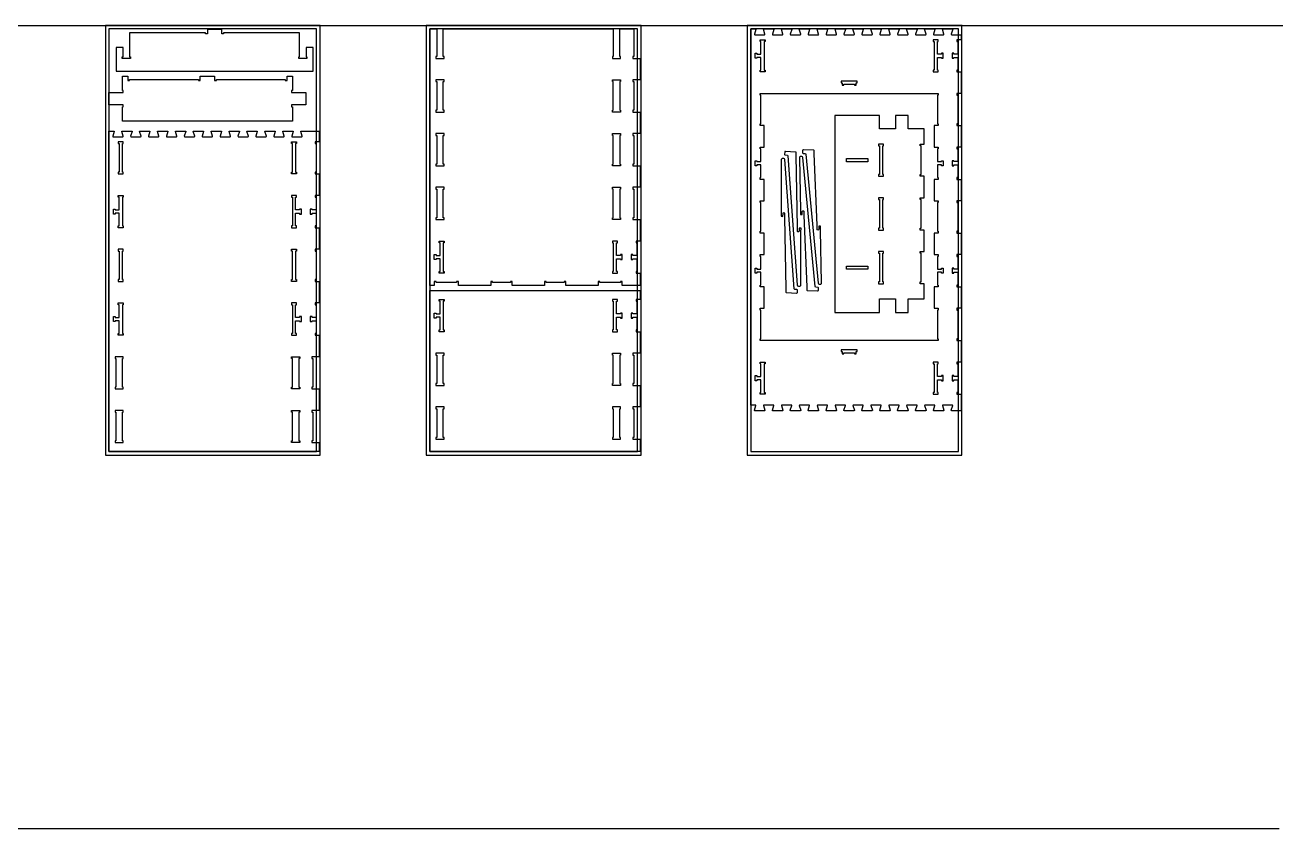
# Model space of a CAD drawing. Header units: inches. Extents: x -1745 to 48028, y -9858 to 20083.
# Drawn here: x 41002 to 48028, y -7459 to -2971 of the extents above; entities that cross this region are included whole.
import ezdxf

# ---------------------------------------------------------------- set-up
doc = ezdxf.new("R2010")
doc.units = ezdxf.units.IN
doc.header["$MEASUREMENT"] = 0
doc.header["$PDMODE"] = 34
doc.layers.add('6_ANYTOOL_CUTTHROUGH_OUTSI', color=5, linetype='Continuous')
doc.layers.add('TOP-CUT-OUTSIDE_24.500MM', color=7, linetype='Continuous', lineweight=25, true_color=0x00a2ff)

msp = doc.modelspace()

# ---------------------------------------------------------------- linework, layer by layer
for p, q in [((33687.9, -2972.3), (48027.7, -2972.3)), ((45876, -3022.5), (45876.5, -3023.7)), ((45876, -5122.5), (45876.5, -5123.7)), ((33668.2, -7457.7), (48008, -7457.7))]:
    msp.add_line(p, q)
for points in [[(41450.3, -5372.3), (42650.3, -5372.3), (42650.3, -2972.3), (41450.3, -2972.3)], [(41470.3, -5352.3), (42630.3, -5352.3), (42630.3, -2992.3), (41470.3, -2992.3)], [(41590.3, -3158.2), (41544.3, -3158.2), (41544.3, -3148.2), (41549.3, -3148.2), (41549.3, -3140.2), (41549.3, -3096.2), (41510.3, -3096.2), (41510.3, -3228.2), (42610.3, -3228.2), (42610.3, -3096.2), (42571.3, -3096.2), (42571.3, -3140.2), (42571.3, -3148.2), (42576.3, -3148.2), (42576.3, -3158.2), (42530.3, -3158.2), (42530.3, -3148.2), (42535.3, -3148.2), (42535.3, -3140.2), (42535.3, -3014.2), (42110.3, -3014.2), (42110.3, -3019.2), (42100.3, -3019.2), (42100.3, -2996.2), (42020.3, -2996.2), (42020.3, -3019.2), (42010.3, -3019.2), (42010.3, -3014.2), (41585.3, -3014.2), (41585.3, -3140.2), (41585.3, -3148.2), (41590.3, -3148.2)], [(43242.7, -5372.3), (44442.7, -5372.3), (44442.7, -2972.3), (43242.7, -2972.3)], [(43262.7, -5352.3), (44422.7, -5352.3), (44422.7, -2992.3), (43262.7, -2992.3)], [(43712.7, -4402.6), (43712.7, -4407.6), (43612.7, -4407.6), (43612.7, -4402.6), (43602.7, -4402.6), (43602.7, -4425.6), (43422.7, -4425.6), (43422.7, -4402.6), (43412.7, -4402.6), (43412.7, -4407.6), (43297.7, -4407.6), (43297.7, -4402.6), (43287.7, -4402.6), (43287.7, -4425.6), (43262.7, -4425.6), (43262.7, -2992.3), (43301.7, -2992.3), (43301.7, -3146.6), (43296.7, -3146.6), (43296.7, -3156.6), (43342.7, -3156.6), (43342.7, -3146.6), (43337.7, -3146.6), (43337.7, -2992.3), (44287.7, -2992.3), (44287.7, -3146.6), (44282.7, -3146.6), (44282.7, -3156.6), (44328.7, -3156.6), (44328.7, -3146.6), (44323.7, -3146.6), (44323.7, -2992.3), (44401.7, -2992.3), (44401.7, -3146.6), (44396.7, -3146.6), (44396.7, -3156.6), (44437.7, -3156.6), (44437.7, -3276.6), (44396.7, -3276.6), (44396.7, -3286.6), (44401.7, -3286.6), (44401.7, -3446.6), (44396.7, -3446.6), (44396.7, -3456.6), (44437.7, -3456.6), (44437.7, -3576.6), (44396.7, -3576.6), (44396.7, -3586.6), (44401.7, -3586.6), (44401.7, -3746.6), (44396.7, -3746.6), (44396.7, -3756.6), (44437.7, -3756.6), (44437.7, -3876.6), (44396.7, -3876.6), (44396.7, -3886.6), (44401.7, -3886.6), (44401.7, -4046.6), (44396.7, -4046.6), (44396.7, -4056.6), (44437.7, -4056.6), (44437.7, -4176.6), (44414.7, -4176.6), (44414.7, -4186.6), (44419.7, -4186.6), (44419.7, -4257.6), (44397.7, -4257.6), (44397.7, -4252.6), (44387.7, -4252.6), (44387.7, -4280.6), (44397.7, -4280.6), (44397.7, -4275.6), (44419.7, -4275.6), (44419.7, -4346.6), (44414.7, -4346.6), (44414.7, -4356.6), (44437.7, -4356.6), (44437.7, -4407.6), (44437.7, -4425.6), (44337.7, -4425.6), (44337.7, -4402.6), (44327.7, -4402.6), (44327.7, -4407.6), (44212.7, -4407.6), (44212.7, -4402.6), (44202.7, -4402.6), (44202.7, -4425.6), (44022.7, -4425.6), (44022.7, -4402.6), (44012.7, -4402.6), (44012.7, -4407.6), (43912.7, -4407.6), (43912.7, -4402.6), (43902.7, -4402.6), (43902.7, -4425.6), (43722.7, -4425.6), (43722.7, -4402.6)], [(45035.2, -5372.3), (46235.2, -5372.3), (46235.2, -2972.3), (45035.2, -2972.3)], [(45055.2, -5352.3), (46215.2, -5352.3), (46215.2, -2992.3), (45055.2, -2992.3)], [(45135.2, -3052.3), (45135.2, -3062.3), (45130.2, -3062.3), (45130.2, -3222.3), (45135.2, -3222.3), (45135.2, -3232.3), (45107.2, -3232.3), (45107.2, -3222.3), (45112.2, -3222.3), (45112.2, -3151.3), (45090.2, -3151.3), (45090.2, -3156.3), (45080.2, -3156.3), (45080.2, -3128.3), (45090.2, -3128.3), (45090.2, -3133.3), (45112.2, -3133.3), (45112.2, -3062.3), (45107.2, -3062.3), (45107.2, -3052.3)], [(46075.2, -3222.3), (46075.2, -3232.3), (46103.2, -3232.3), (46103.2, -3222.3), (46098.2, -3222.3), (46098.2, -3151.3), (46120.2, -3151.3), (46120.2, -3156.3), (46130.2, -3156.3), (46130.2, -3128.3), (46120.2, -3128.3), (46120.2, -3133.3), (46098.2, -3133.3), (46098.2, -3062.3), (46103.2, -3062.3), (46103.2, -3052.3), (46075.2, -3052.3), (46075.2, -3062.3), (46080.2, -3062.3), (46080.2, -3222.3)], [(41550.3, -3336.5), (41545.3, -3336.5), (41545.3, -3256.5), (41575.3, -3256.5), (41575.3, -3279.5), (41585.3, -3279.5), (41585.3, -3274.5), (41970.3, -3274.5), (41970.3, -3279.5), (41980.3, -3279.5), (41980.3, -3256.5), (42060.3, -3256.5), (42060.3, -3279.5), (42070.3, -3279.5), (42070.3, -3274.5), (42455.3, -3274.5), (42455.3, -3279.5), (42465.3, -3279.5), (42465.3, -3256.5), (42495.3, -3256.5), (42495.3, -3336.5), (42490.3, -3336.5), (42490.3, -3346.5), (42495.3, -3346.5), (42570.3, -3346.5), (42570.3, -3416.5), (42495.3, -3416.5), (42490.3, -3416.5), (42490.3, -3426.5), (42495.3, -3426.5), (42495.3, -3506.5), (41545.3, -3506.5), (41545.3, -3426.5), (41550.3, -3426.5), (41550.3, -3416.5), (41545.3, -3416.5), (41470.3, -3416.5), (41470.3, -3346.5), (41545.3, -3346.5), (41550.3, -3346.5)], [(43296.7, -3276.6), (43296.7, -3286.6), (43301.7, -3286.6), (43301.7, -3446.6), (43296.7, -3446.6), (43296.7, -3456.6), (43342.7, -3456.6), (43342.7, -3446.6), (43337.7, -3446.6), (43337.7, -3286.6), (43342.7, -3286.6), (43342.7, -3276.6)], [(44328.7, -3286.6), (44323.7, -3286.6), (44323.7, -3446.6), (44328.7, -3446.6), (44328.7, -3456.6), (44282.7, -3456.6), (44282.7, -3446.6), (44287.7, -3446.6), (44287.7, -3286.6), (44282.7, -3286.6), (44282.7, -3276.6), (44328.7, -3276.6)], [(45565.2, -3306.3), (45575.2, -3306.3), (45575.2, -3301.3), (45635.2, -3301.3), (45635.2, -3306.3), (45645.2, -3306.3), (45645.2, -3293.3), (45650.2, -3293.3), (45650.2, -3283.3), (45560.2, -3283.3), (45560.2, -3293.3), (45565.2, -3293.3)], [(43342.7, -3576.6), (43296.7, -3576.6), (43296.7, -3586.6), (43301.7, -3586.6), (43301.7, -3746.6), (43296.7, -3746.6), (43296.7, -3756.6), (43342.7, -3756.6), (43342.7, -3746.6), (43337.7, -3746.6), (43337.7, -3586.6), (43342.7, -3586.6)], [(44328.7, -3576.6), (44328.7, -3586.6), (44323.7, -3586.6), (44323.7, -3746.6), (44328.7, -3746.6), (44328.7, -3756.6), (44282.7, -3756.6), (44282.7, -3746.6), (44287.7, -3746.6), (44287.7, -3586.6), (44282.7, -3586.6), (44282.7, -3576.6)], [(41522.3, -3802.3), (41550.3, -3802.3), (41550.3, -3792.3), (41545.3, -3792.3), (41545.3, -3632.3), (41550.3, -3632.3), (41550.3, -3622.3), (41522.3, -3622.3), (41522.3, -3632.3), (41527.3, -3632.3), (41527.3, -3792.3), (41522.3, -3792.3)], [(42518.3, -3802.3), (42490.3, -3802.3), (42490.3, -3792.3), (42495.3, -3792.3), (42495.3, -3632.3), (42490.3, -3632.3), (42490.3, -3622.3), (42518.3, -3622.3), (42518.3, -3632.3), (42513.3, -3632.3), (42513.3, -3792.3), (42518.3, -3792.3)], [(45769.8, -3635.1), (45769.8, -3645.1), (45774.8, -3645.1), (45774.8, -3805.1), (45769.8, -3805.1), (45769.8, -3815.1), (45797.8, -3815.1), (45797.8, -3805.1), (45792.8, -3805.1), (45792.8, -3645.1), (45797.8, -3645.1), (45797.8, -3635.1)], [(45709.8, -3734.1), (45589.8, -3734.1), (45589.8, -3716.1), (45709.8, -3716.1)], [(41522.3, -3932.3), (41522.3, -3922.3), (41550.3, -3922.3), (41550.3, -3932.3), (41545.3, -3932.3), (41545.3, -4092.3), (41550.3, -4092.3), (41550.3, -4102.3), (41522.3, -4102.3), (41522.3, -4092.3), (41527.3, -4092.3), (41527.3, -4021.3), (41505.3, -4021.3), (41505.3, -4026.3), (41495.3, -4026.3), (41495.3, -3998.3), (41505.3, -3998.3), (41505.3, -4003.3), (41527.3, -4003.3), (41527.3, -3932.3)], [(42518.3, -3932.3), (42518.3, -3922.3), (42490.3, -3922.3), (42490.3, -3932.3), (42495.3, -3932.3), (42495.3, -4092.3), (42490.3, -4092.3), (42490.3, -4102.3), (42518.3, -4102.3), (42518.3, -4092.3), (42513.3, -4092.3), (42513.3, -4021.3), (42535.3, -4021.3), (42535.3, -4026.3), (42545.3, -4026.3), (42545.3, -3998.3), (42535.3, -3998.3), (42535.3, -4003.3), (42513.3, -4003.3), (42513.3, -3932.3)], [(43337.7, -4046.6), (43337.7, -3886.6), (43342.7, -3886.6), (43342.7, -3876.6), (43296.7, -3876.6), (43296.7, -3886.6), (43301.7, -3886.6), (43301.7, -4046.6), (43296.7, -4046.6), (43296.7, -4056.6), (43342.7, -4056.6), (43342.7, -4046.6)], [(44328.7, -3876.6), (44328.7, -3886.6), (44323.7, -3886.6), (44323.7, -4046.6), (44328.7, -4046.6), (44328.7, -4056.6), (44282.7, -4056.6), (44282.7, -4046.6), (44287.7, -4046.6), (44287.7, -3886.6), (44282.7, -3886.6), (44282.7, -3876.6)], [(45769.8, -3935.1), (45769.8, -3945.1), (45774.8, -3945.1), (45774.8, -4105.1), (45769.8, -4105.1), (45769.8, -4115.1), (45797.8, -4115.1), (45797.8, -4105.1), (45792.8, -4105.1), (45792.8, -3945.1), (45797.8, -3945.1), (45797.8, -3935.1)], [(43314.7, -4186.6), (43314.7, -4176.6), (43342.7, -4176.6), (43342.7, -4186.6), (43337.7, -4186.6), (43337.7, -4346.6), (43342.7, -4346.6), (43342.7, -4356.6), (43314.7, -4356.6), (43314.7, -4346.6), (43319.7, -4346.6), (43319.7, -4275.6), (43297.7, -4275.6), (43297.7, -4280.6), (43287.7, -4280.6), (43287.7, -4252.6), (43297.7, -4252.6), (43297.7, -4257.6), (43319.7, -4257.6), (43319.7, -4186.6)], [(44287.7, -4186.6), (44287.7, -4346.6), (44282.7, -4346.6), (44282.7, -4356.6), (44310.7, -4356.6), (44310.7, -4346.6), (44305.7, -4346.6), (44305.7, -4275.6), (44327.7, -4275.6), (44327.7, -4280.6), (44337.7, -4280.6), (44337.7, -4252.6), (44327.7, -4252.6), (44327.7, -4257.6), (44305.7, -4257.6), (44305.7, -4186.6), (44310.7, -4186.6), (44310.7, -4176.6), (44282.7, -4176.6), (44282.7, -4186.6)], [(41522.3, -4402.3), (41550.3, -4402.3), (41550.3, -4392.3), (41545.3, -4392.3), (41545.3, -4232.3), (41550.3, -4232.3), (41550.3, -4222.3), (41522.3, -4222.3), (41522.3, -4232.3), (41527.3, -4232.3), (41527.3, -4392.3), (41522.3, -4392.3)], [(42518.3, -4402.3), (42490.3, -4402.3), (42490.3, -4392.3), (42495.3, -4392.3), (42495.3, -4232.3), (42490.3, -4232.3), (42490.3, -4222.3), (42518.3, -4222.3), (42518.3, -4232.3), (42513.3, -4232.3), (42513.3, -4392.3), (42518.3, -4392.3)], [(45769.8, -4235.1), (45769.8, -4245.1), (45774.8, -4245.1), (45774.8, -4405.1), (45769.8, -4405.1), (45769.8, -4415.1), (45797.8, -4415.1), (45797.8, -4405.1), (45792.8, -4405.1), (45792.8, -4245.1), (45797.8, -4245.1), (45797.8, -4235.1)], [(45709.8, -4334.1), (45589.8, -4334.1), (45589.8, -4316.1), (45709.8, -4316.1)], [(41522.3, -4532.3), (41522.3, -4522.3), (41550.3, -4522.3), (41550.3, -4532.3), (41545.3, -4532.3), (41545.3, -4692.3), (41550.3, -4692.3), (41550.3, -4702.3), (41522.3, -4702.3), (41522.3, -4692.3), (41527.3, -4692.3), (41527.3, -4621.3), (41505.3, -4621.3), (41505.3, -4626.3), (41495.3, -4626.3), (41495.3, -4598.3), (41505.3, -4598.3), (41505.3, -4603.3), (41527.3, -4603.3), (41527.3, -4532.3)], [(42518.3, -4532.3), (42518.3, -4522.3), (42490.3, -4522.3), (42490.3, -4532.3), (42495.3, -4532.3), (42495.3, -4692.3), (42490.3, -4692.3), (42490.3, -4702.3), (42518.3, -4702.3), (42518.3, -4692.3), (42513.3, -4692.3), (42513.3, -4621.3), (42535.3, -4621.3), (42535.3, -4626.3), (42545.3, -4626.3), (42545.3, -4598.3), (42535.3, -4598.3), (42535.3, -4603.3), (42513.3, -4603.3), (42513.3, -4532.3)], [(43314.7, -4683), (43314.7, -4673), (43319.7, -4673), (43319.7, -4602), (43297.7, -4602), (43297.7, -4607), (43287.7, -4607), (43287.7, -4579), (43297.7, -4579), (43297.7, -4584), (43319.7, -4584), (43319.7, -4513), (43314.7, -4513), (43314.7, -4503), (43342.7, -4503), (43342.7, -4513), (43337.7, -4513), (43337.7, -4673), (43342.7, -4673), (43342.7, -4683)], [(44305.7, -4673), (44305.7, -4602), (44327.7, -4602), (44327.7, -4607), (44337.7, -4607), (44337.7, -4579), (44327.7, -4579), (44327.7, -4584), (44305.7, -4584), (44305.7, -4513), (44310.7, -4513), (44310.7, -4503), (44282.7, -4503), (44282.7, -4513), (44287.7, -4513), (44287.7, -4673), (44282.7, -4673), (44282.7, -4683), (44310.7, -4683), (44310.7, -4673)], [(41550.3, -5002.3), (41550.3, -4992.3), (41545.3, -4992.3), (41545.3, -4832.3), (41550.3, -4832.3), (41550.3, -4822.3), (41504.3, -4822.3), (41504.3, -4832.3), (41509.3, -4832.3), (41509.3, -4992.3), (41504.3, -4992.3), (41504.3, -5002.3)], [(42490.3, -5002.3), (42490.3, -4992.3), (42495.3, -4992.3), (42495.3, -4832.3), (42490.3, -4832.3), (42490.3, -4822.3), (42536.3, -4822.3), (42536.3, -4832.3), (42531.3, -4832.3), (42531.3, -4992.3), (42536.3, -4992.3), (42536.3, -5002.3)], [(43301.7, -4973), (43296.7, -4973), (43296.7, -4983), (43342.7, -4983), (43342.7, -4973), (43337.7, -4973), (43337.7, -4813), (43342.7, -4813), (43342.7, -4803), (43296.7, -4803), (43296.7, -4813), (43301.7, -4813)], [(44328.7, -4813), (44323.7, -4813), (44323.7, -4973), (44328.7, -4973), (44328.7, -4983), (44282.7, -4983), (44282.7, -4973), (44287.7, -4973), (44287.7, -4813), (44282.7, -4813), (44282.7, -4803), (44328.7, -4803)], [(45565.2, -4806.3), (45575.2, -4806.3), (45575.2, -4801.3), (45635.2, -4801.3), (45635.2, -4806.3), (45645.2, -4806.3), (45645.2, -4793.3), (45650.2, -4793.3), (45650.2, -4783.3), (45560.2, -4783.3), (45560.2, -4793.3), (45565.2, -4793.3)], [(45112.2, -5022.3), (45112.2, -4951.3), (45090.2, -4951.3), (45090.2, -4956.3), (45080.2, -4956.3), (45080.2, -4928.3), (45090.2, -4928.3), (45090.2, -4933.3), (45112.2, -4933.3), (45112.2, -4862.3), (45107.2, -4862.3), (45107.2, -4852.3), (45135.2, -4852.3), (45135.2, -4862.3), (45130.2, -4862.3), (45130.2, -5022.3), (45135.2, -5022.3), (45135.2, -5032.3), (45107.2, -5032.3), (45107.2, -5022.3)], [(46120.2, -4951.3), (46120.2, -4956.3), (46130.2, -4956.3), (46130.2, -4928.3), (46120.2, -4928.3), (46120.2, -4933.3), (46098.2, -4933.3), (46098.2, -4862.3), (46103.2, -4862.3), (46103.2, -4852.3), (46075.2, -4852.3), (46075.2, -4862.3), (46080.2, -4862.3), (46080.2, -5022.3), (46075.2, -5022.3), (46075.2, -5032.3), (46103.2, -5032.3), (46103.2, -5022.3), (46098.2, -5022.3), (46098.2, -4951.3)], [(41550.3, -5302.3), (41550.3, -5292.3), (41545.3, -5292.3), (41545.3, -5132.3), (41550.3, -5132.3), (41550.3, -5122.3), (41504.3, -5122.3), (41504.3, -5132.3), (41509.3, -5132.3), (41509.3, -5292.3), (41504.3, -5292.3), (41504.3, -5302.3)], [(42490.3, -5302.3), (42490.3, -5292.3), (42495.3, -5292.3), (42495.3, -5132.3), (42490.3, -5132.3), (42490.3, -5122.3), (42536.3, -5122.3), (42536.3, -5132.3), (42531.3, -5132.3), (42531.3, -5292.3), (42536.3, -5292.3), (42536.3, -5302.3)], [(43301.7, -5273), (43296.7, -5273), (43296.7, -5283), (43342.7, -5283), (43342.7, -5273), (43337.7, -5273), (43337.7, -5113), (43342.7, -5113), (43342.7, -5103), (43296.7, -5103), (43296.7, -5113), (43301.7, -5113)], [(44282.7, -5283), (44328.7, -5283), (44328.7, -5273), (44323.7, -5273), (44323.7, -5113), (44328.7, -5113), (44328.7, -5103), (44282.7, -5103), (44282.7, -5113), (44287.7, -5113), (44287.7, -5273), (44282.7, -5273)]]:
    msp.add_lwpolyline(points, close=True)
for points in [[(46230.2, -3952.3), (46207.2, -3952.3), (46207.2, -3962.3), (46212.2, -3962.3), (46212.2, -4122.3), (46207.2, -4122.3), (46207.2, -4132.3), (46230.2, -4132.3), (46230.2, -4252.3), (46207.2, -4252.3), (46207.2, -4262.3), (46212.2, -4262.3), (46212.2, -4333.3), (46190.2, -4333.3), (46190.2, -4328.3), (46180.2, -4328.3), (46180.2, -4356.3), (46190.2, -4356.3), (46190.2, -4351.3), (46212.2, -4351.3), (46212.2, -4422.3), (46207.2, -4422.3), (46207.2, -4432.3), (46230.2, -4432.3), (46230.2, -4552.3), (46207.2, -4552.3), (46207.2, -4562.3), (46212.2, -4562.3), (46212.2, -4722.3), (46207.2, -4722.3), (46207.2, -4732.3), (46230.2, -4732.3), (46230.2, -4852.3), (46207.2, -4852.3), (46207.2, -4862.3), (46212.2, -4862.3), (46212.2, -4933.3), (46190.2, -4933.3), (46190.2, -4928.3), (46180.2, -4928.3), (46180.2, -4956.3), (46190.2, -4956.3), (46190.2, -4951.3), (46212.2, -4951.3), (46212.2, -5022.3), (46207.2, -5022.3), (46207.2, -5032.3), (46230.2, -5032.3), (46230.2, -5124.8), (46178.4, -5124.8), (46176.2, -5123.7), (46175.7, -5122.5), (46175.8, -5121.2), (46184, -5094.5), (46183.3, -5092.7), (46181.7, -5092.3), (46155.2, -5092.3), (46128.7, -5092.3), (46127.1, -5092.7), (46126.3, -5094.5), (46134.6, -5121.2), (46134.6, -5122.5), (46134.1, -5123.7), (46132, -5124.8), (46078.7, -5124.8), (46077.5, -5124.5), (46076.5, -5123.7), (46076.1, -5121.3), (46084.1, -5095.2), (46084.2, -5093.6), (46082.6, -5092.3), (46028.7, -5092.3), (46027.1, -5092.7), (46026.3, -5094.5), (46034.6, -5121.2), (46034.6, -5122.5), (46034.1, -5123.7), (46033.2, -5124.5), (46031.9, -5124.8), (45978.7, -5124.8), (45977.5, -5124.5), (45976.5, -5123.7), (45976, -5122.5), (45976.1, -5121.2), (45984.1, -5095.2), (45984.2, -5093.6), (45982.6, -5092.3), (45928.7, -5092.3), (45927.1, -5092.7), (45926.3, -5094.5), (45934.6, -5121.2), (45934.6, -5122.5), (45934.1, -5123.7), (45932, -5124.8), (45878.7, -5124.8), (45877.5, -5124.5), (45876.5, -5123.7), (45876, -5122.5), (45876.1, -5121.2), (45884.1, -5095.2), (45884.2, -5093.6), (45882.6, -5092.3), (45828.7, -5092.3), (45827.1, -5092.7), (45826.3, -5094.5), (45834.6, -5121.2), (45834.6, -5122.5), (45834.1, -5123.7), (45832, -5124.8), (45778.7, -5124.8), (45777.5, -5124.5), (45776.5, -5123.7), (45776.1, -5121.3), (45784.1, -5095.2), (45784.2, -5093.6), (45782.6, -5092.3), (45728.7, -5092.3), (45727.1, -5092.7), (45726.3, -5094.5), (45734.6, -5121.2), (45734.6, -5122.5), (45734.1, -5123.7), (45732, -5124.8), (45678.7, -5124.8), (45677.5, -5124.5), (45676.5, -5123.7), (45676.1, -5121.3), (45684.1, -5095.2), (45684.2, -5093.6), (45682.7, -5092.3), (45628.7, -5092.3), (45627.1, -5092.7), (45626.3, -5094.5), (45634.6, -5121.2), (45634.6, -5122.5), (45634.1, -5123.7), (45632, -5124.8), (45578.7, -5124.8), (45577.5, -5124.5), (45576.5, -5123.7), (45576, -5122.5), (45576.1, -5121.2), (45584.1, -5095.2), (45584.2, -5093.6), (45582.7, -5092.3), (45555.4, -5092.3), (45529, -5092.3), (45527.4, -5092.7), (45526.6, -5094.5), (45534.8, -5121.2), (45534.9, -5122.5), (45534.4, -5123.7), (45532.2, -5124.8), (45478.9, -5124.8), (45477.7, -5124.5), (45476.7, -5123.7), (45476.3, -5121.3), (45484.3, -5095.2), (45484.4, -5093.6), (45482.9, -5092.3), (45429, -5092.3), (45427.4, -5092.7), (45426.6, -5094.5), (45434.8, -5121.2), (45434.9, -5122.5), (45434.4, -5123.7), (45433.4, -5124.5), (45432.2, -5124.8), (45378.9, -5124.8), (45377.7, -5124.5), (45376.7, -5123.7), (45376.2, -5122.5), (45376.3, -5121.2), (45384.3, -5095.2), (45384.4, -5093.6), (45382.9, -5092.3), (45329, -5092.3), (45327.4, -5092.7), (45326.6, -5094.5), (45334.8, -5121.2), (45334.9, -5122.5), (45334.4, -5123.7), (45332.2, -5124.8), (45278.9, -5124.8), (45277.7, -5124.5), (45276.7, -5123.7), (45276.2, -5122.5), (45276.3, -5121.2), (45284.3, -5095.2), (45284.4, -5093.6), (45282.9, -5092.3), (45229, -5092.3), (45227.4, -5092.7), (45226.6, -5094.5), (45234.8, -5121.2), (45234.9, -5122.5), (45234.4, -5123.7), (45232.2, -5124.8), (45178.9, -5124.8), (45177.7, -5124.5), (45176.7, -5123.7), (45176.3, -5121.3), (45184.3, -5095.2), (45184.4, -5093.6), (45182.9, -5092.3), (45129, -5092.3), (45127.4, -5092.7), (45126.6, -5094.5), (45134.8, -5121.2), (45134.9, -5122.5), (45134.4, -5123.7), (45132.2, -5124.8), (45078.9, -5124.8), (45077.7, -5124.5), (45076.7, -5123.7), (45076.3, -5121.3), (45084.3, -5095.2), (45084.4, -5093.6), (45082.9, -5092.3), (45055.2, -5092.3), (45055.2, -2992.3), (45082.9, -2992.3), (45084.4, -2993.6), (45084.3, -2995.2), (45076.3, -3021.3), (45076.7, -3023.7), (45077.7, -3024.5), (45078.9, -3024.8), (45132.2, -3024.8), (45134.4, -3023.7), (45134.9, -3022.5), (45134.8, -3021.2), (45126.6, -2994.5), (45127.4, -2992.7), (45129, -2992.3), (45182.9, -2992.3), (45184.4, -2993.6), (45184.3, -2995.2), (45176.3, -3021.3), (45176.7, -3023.7), (45177.7, -3024.5), (45178.9, -3024.8), (45232.2, -3024.8), (45234.4, -3023.7), (45234.9, -3022.5), (45234.8, -3021.2), (45226.6, -2994.5), (45227.4, -2992.7), (45229, -2992.3), (45282.9, -2992.3), (45284.4, -2993.6), (45284.3, -2995.2), (45276.3, -3021.2), (45276.2, -3022.5), (45276.7, -3023.7), (45277.7, -3024.5), (45278.9, -3024.8), (45332.2, -3024.8), (45334.4, -3023.7), (45334.9, -3022.5), (45334.8, -3021.2), (45326.6, -2994.5), (45327.4, -2992.7), (45329, -2992.3), (45382.9, -2992.3), (45384.4, -2993.6), (45384.3, -2995.2), (45376.3, -3021.2), (45376.2, -3022.5), (45376.7, -3023.7), (45377.7, -3024.5), (45378.9, -3024.8), (45432.2, -3024.8), (45433.4, -3024.5), (45434.4, -3023.7), (45434.9, -3022.5), (45434.8, -3021.2), (45426.6, -2994.5), (45427.4, -2992.7), (45429, -2992.3), (45482.9, -2992.3), (45484.4, -2993.6), (45484.3, -2995.2), (45476.3, -3021.3), (45476.7, -3023.7), (45477.7, -3024.5), (45478.9, -3024.8), (45532.2, -3024.8), (45534.4, -3023.7), (45534.9, -3022.5), (45534.8, -3021.2), (45526.6, -2994.5), (45527.4, -2992.7), (45529, -2992.3), (45555.4, -2992.3), (45582.7, -2992.3), (45584.2, -2993.6), (45584.1, -2995.2), (45576.1, -3021.2), (45576, -3022.5), (45576.5, -3023.7), (45577.5, -3024.5), (45578.7, -3024.8), (45632, -3024.8), (45634.1, -3023.7), (45634.6, -3022.5), (45634.6, -3021.2), (45626.3, -2994.5), (45627.1, -2992.7), (45628.7, -2992.3), (45682.7, -2992.3), (45684.2, -2993.6), (45684.1, -2995.2), (45676.1, -3021.3), (45676.5, -3023.7), (45677.5, -3024.5), (45678.7, -3024.8), (45732, -3024.8), (45734.1, -3023.7), (45734.6, -3022.5), (45734.6, -3021.2), (45726.3, -2994.5), (45727.1, -2992.7), (45728.7, -2992.3), (45782.6, -2992.3), (45784.2, -2993.6), (45784.1, -2995.2), (45776.1, -3021.3), (45776.5, -3023.7), (45777.5, -3024.5), (45778.7, -3024.8), (45832, -3024.8), (45834.1, -3023.7), (45834.6, -3022.5), (45834.6, -3021.2), (45826.3, -2994.5), (45827.1, -2992.7), (45828.7, -2992.3), (45882.6, -2992.3), (45884.2, -2993.6), (45884.1, -2995.2), (45876.1, -3021.2), (45876, -3022.5), (45876.5, -3023.7), (45877.5, -3024.5), (45878.7, -3024.8), (45932, -3024.8), (45934.1, -3023.7), (45934.6, -3022.5), (45934.6, -3021.2), (45926.3, -2994.5), (45927.1, -2992.7), (45928.7, -2992.3), (45982.6, -2992.3), (45984.2, -2993.6), (45984.1, -2995.2), (45976.1, -3021.2), (45976, -3022.5), (45976.5, -3023.7), (45977.5, -3024.5), (45978.7, -3024.8), (46031.9, -3024.8), (46033.2, -3024.5), (46034.1, -3023.7), (46034.6, -3022.5), (46034.6, -3021.2), (46026.3, -2994.5), (46027.1, -2992.7), (46028.7, -2992.3), (46082.6, -2992.3), (46084.2, -2993.6), (46084.1, -2995.2), (46076.1, -3021.3), (46076.5, -3023.7), (46077.5, -3024.5), (46078.7, -3024.8), (46132, -3024.8), (46134.1, -3023.7), (46134.6, -3022.5), (46134.6, -3021.2), (46126.3, -2994.5), (46127.1, -2992.7), (46128.7, -2992.3), (46155.2, -2992.3), (46181.7, -2992.3), (46183.3, -2992.7), (46184, -2994.5), (46175.8, -3021.2), (46175.7, -3022.5), (46176.2, -3023.7), (46178.4, -3024.8), (46230.2, -3024.8), (46230.2, -3052.3), (46207.2, -3052.3), (46207.2, -3062.3), (46212.2, -3062.3), (46212.2, -3133.3), (46190.2, -3133.3), (46190.2, -3128.3), (46180.2, -3128.3), (46180.2, -3156.3), (46190.2, -3156.3), (46190.2, -3151.3), (46212.2, -3151.3), (46212.2, -3222.3), (46207.2, -3222.3), (46207.2, -3232.3), (46230.2, -3232.3), (46230.2, -3352.3), (46207.2, -3352.3), (46207.2, -3362.3), (46212.2, -3362.3), (46212.2, -3522.3), (46207.2, -3522.3), (46207.2, -3532.3), (46230.2, -3532.3), (46230.2, -3652.3), (46207.2, -3652.3), (46207.2, -3662.3), (46212.2, -3662.3), (46212.2, -3733.3), (46190.2, -3733.3), (46190.2, -3728.3), (46180.2, -3728.3), (46180.2, -3756.3), (46190.2, -3756.3), (46190.2, -3751.3), (46212.2, -3751.3), (46212.2, -3822.3), (46207.2, -3822.3), (46207.2, -3832.3), (46230.2, -3832.3), (46230.2, -3952.3)], [(46080.2, -3952.3), (46103.2, -3952.3), (46103.2, -3962.3), (46098.2, -3962.3), (46098.2, -4122.3), (46103.2, -4122.3), (46103.2, -4132.3), (46080.2, -4132.3), (46080.2, -4252.3), (46103.2, -4252.3), (46103.2, -4262.3), (46098.2, -4262.3), (46098.2, -4333.3), (46120.2, -4333.3), (46120.2, -4328.3), (46130.2, -4328.3), (46130.2, -4356.3), (46120.2, -4356.3), (46120.2, -4351.3), (46098.2, -4351.3), (46098.2, -4422.3), (46103.2, -4422.3), (46103.2, -4432.3), (46080.2, -4432.3), (46080.2, -4552.3), (46103.2, -4552.3), (46103.2, -4562.3), (46098.2, -4562.3), (46098.2, -4722.3), (46103.2, -4722.3), (46103.2, -4732.3), (46080.2, -4732.3), (45130.2, -4732.3), (45107.2, -4732.3), (45107.2, -4722.3), (45112.2, -4722.3), (45112.2, -4562.3), (45107.2, -4562.3), (45107.2, -4552.3), (45130.2, -4552.3), (45130.2, -4432.3), (45107.2, -4432.3), (45107.2, -4422.3), (45112.2, -4422.3), (45112.2, -4351.3), (45090.2, -4351.3), (45090.2, -4356.3), (45080.2, -4356.3), (45080.2, -4328.3), (45090.2, -4328.3), (45090.2, -4333.3), (45112.2, -4333.3), (45112.2, -4262.3), (45107.2, -4262.3), (45107.2, -4252.3), (45130.2, -4252.3), (45130.2, -4132.3), (45107.2, -4132.3), (45107.2, -4122.3), (45112.2, -4122.3), (45112.2, -3962.3), (45107.2, -3962.3), (45107.2, -3952.3), (45130.2, -3952.3), (45130.2, -3832.3), (45107.2, -3832.3), (45107.2, -3822.3), (45112.2, -3822.3), (45112.2, -3751.3), (45090.2, -3751.3), (45090.2, -3756.3), (45080.2, -3756.3), (45080.2, -3728.3), (45090.2, -3728.3), (45090.2, -3733.3), (45112.2, -3733.3), (45112.2, -3662.3), (45107.2, -3662.3), (45107.2, -3652.3), (45130.2, -3652.3), (45130.2, -3532.3), (45107.2, -3532.3), (45107.2, -3522.3), (45112.2, -3522.3), (45112.2, -3362.3), (45107.2, -3362.3), (45107.2, -3352.3), (45130.2, -3352.3), (46080.2, -3352.3), (46103.2, -3352.3), (46103.2, -3362.3), (46098.2, -3362.3), (46098.2, -3522.3), (46103.2, -3522.3), (46103.2, -3532.3), (46080.2, -3532.3), (46080.2, -3652.3), (46103.2, -3652.3), (46103.2, -3662.3), (46098.2, -3662.3), (46098.2, -3733.3), (46120.2, -3733.3), (46120.2, -3728.3), (46130.2, -3728.3), (46130.2, -3756.3), (46120.2, -3756.3), (46120.2, -3751.3), (46098.2, -3751.3), (46098.2, -3822.3), (46103.2, -3822.3), (46103.2, -3832.3), (46080.2, -3832.3), (46080.2, -3952.3)], [(45774.8, -3550.1), (45774.8, -3475.1), (45542.8, -3475.1), (45524.8, -3475.1), (45524.8, -3550.1), (45524.8, -4500.1), (45524.8, -4575.1), (45542.8, -4575.1), (45774.8, -4575.1), (45774.8, -4500.1), (45864.8, -4500.1), (45864.8, -4575.1), (45934.8, -4575.1), (45934.8, -4500.1), (46024.8, -4500.1), (46024.8, -4415.1), (46001.8, -4415.1), (46001.8, -4405.1), (46006.8, -4405.1), (46006.8, -4245.1), (46001.8, -4245.1), (46001.8, -4235.1), (46024.8, -4235.1), (46024.8, -4115.1), (46001.8, -4115.1), (46001.8, -4105.1), (46006.8, -4105.1), (46006.8, -3945.1), (46001.8, -3945.1), (46001.8, -3935.1), (46024.8, -3935.1), (46024.8, -3815.1), (46001.8, -3815.1), (46001.8, -3805.1), (46006.8, -3805.1), (46006.8, -3645.1), (46001.8, -3645.1), (46001.8, -3635.1), (46024.8, -3635.1), (46024.8, -3550.1), (45934.8, -3550.1), (45934.8, -3475.1), (45864.8, -3475.1), (45864.8, -3550.1), (45774.8, -3550.1)], [(43262.7, -5352.3), (43262.7, -5265.7), (43262.7, -4452), (44437.7, -4452), (44437.7, -4503), (44414.7, -4503), (44414.7, -4513), (44419.7, -4513), (44419.7, -4584), (44397.7, -4584), (44397.7, -4579), (44387.7, -4579), (44387.7, -4607), (44397.7, -4607), (44397.7, -4602), (44419.7, -4602), (44419.7, -4673), (44414.7, -4673), (44414.7, -4683), (44437.7, -4683), (44437.7, -4803), (44396.7, -4803), (44396.7, -4813), (44401.7, -4813), (44401.7, -4973), (44396.7, -4973), (44396.7, -4983), (44437.7, -4983), (44437.7, -5103), (44396.7, -5103), (44396.7, -5113), (44401.7, -5113), (44401.7, -5265.7), (44401.7, -5273), (44396.7, -5273), (44396.7, -5283), (44437.7, -5283), (44437.7, -5352.3), (43262.7, -5352.3)]]:
    msp.add_lwpolyline(points)
for p in [(42650.3, -2972.3), (44442.7, -2972.3), (46235.2, -2972.3), (42630.6, -7457.7), (44423, -7457.7), (46215.5, -7457.7)]:
    msp.add_point(p)
at = {"layer": '6_ANYTOOL_CUTTHROUGH_OUTSI', "color": 0}
msp.add_lwpolyline([(42645.3, -3562.3), (42645.3, -3622.3), (42622.3, -3622.3), (42622.3, -3632.3), (42627.3, -3632.3), (42627.3, -3792.3), (42622.3, -3792.3), (42622.3, -3802.3), (42645.3, -3802.3), (42645.3, -3922.3), (42622.3, -3922.3), (42622.3, -3932.3), (42627.3, -3932.3), (42627.3, -4003.3), (42605.3, -4003.3), (42605.3, -3998.3), (42595.3, -3998.3), (42595.3, -4026.3), (42605.3, -4026.3), (42605.3, -4021.3), (42627.3, -4021.3), (42627.3, -4092.3), (42622.3, -4092.3), (42622.3, -4102.3), (42645.3, -4102.3), (42645.3, -4222.3), (42622.3, -4222.3), (42622.3, -4232.3), (42627.3, -4232.3), (42627.3, -4392.3), (42622.3, -4392.3), (42622.3, -4402.3), (42645.3, -4402.3), (42645.3, -4522.3), (42622.3, -4522.3), (42622.3, -4532.3), (42627.3, -4532.3), (42627.3, -4603.3), (42605.3, -4603.3), (42605.3, -4598.3), (42595.3, -4598.3), (42595.3, -4626.3), (42605.3, -4626.3), (42605.3, -4621.3), (42627.3, -4621.3), (42627.3, -4692.3), (42622.3, -4692.3), (42622.3, -4702.3), (42645.3, -4702.3), (42645.3, -4822.3), (42604.3, -4822.3), (42604.3, -4832.3), (42609.3, -4832.3), (42609.3, -4992.3), (42604.3, -4992.3), (42604.3, -5002.3), (42645.3, -5002.3), (42645.3, -5122.3), (42604.3, -5122.3), (42604.3, -5132.3), (42609.3, -5132.3), (42609.3, -5292.3), (42604.3, -5292.3), (42604.3, -5302.3), (42645.3, -5302.3), (42645.3, -5352.3), (42570.3, -5352.3), (41470.3, -5352.3), (41470.3, -3562.3), (41498, -3562.3), (41499.5, -3563.6), (41499.4, -3565.2), (41491.4, -3591.3), (41491.8, -3593.7), (41492.8, -3594.5), (41494, -3594.8), (41547.3, -3594.8), (41549.5, -3593.7), (41550, -3592.5), (41549.9, -3591.2), (41541.7, -3564.5), (41542.4, -3562.7), (41544, -3562.3), (41598, -3562.3), (41599.5, -3563.6), (41599.4, -3565.2), (41591.4, -3591.3), (41591.8, -3593.7), (41592.8, -3594.5), (41594, -3594.8), (41647.3, -3594.8), (41649.5, -3593.7), (41650, -3592.5), (41649.9, -3591.2), (41641.7, -3564.5), (41642.4, -3562.7), (41644, -3562.3), (41698, -3562.3), (41699.5, -3563.6), (41699.4, -3565.2), (41691.4, -3591.2), (41691.3, -3592.5), (41691.8, -3593.7), (41692.8, -3594.5), (41694, -3594.8), (41747.3, -3594.8), (41749.5, -3593.7), (41750, -3592.5), (41749.9, -3591.2), (41741.7, -3564.5), (41742.4, -3562.7), (41744, -3562.3), (41798, -3562.3), (41799.5, -3563.6), (41799.4, -3565.2), (41791.4, -3591.2), (41791.3, -3592.5), (41791.8, -3593.7), (41792.8, -3594.5), (41794, -3594.8), (41847.3, -3594.8), (41848.5, -3594.5), (41849.5, -3593.7), (41850, -3592.5), (41849.9, -3591.2), (41841.7, -3564.5), (41842.4, -3562.7), (41844, -3562.3), (41898, -3562.3), (41899.5, -3563.6), (41899.4, -3565.2), (41891.4, -3591.3), (41891.8, -3593.7), (41892.8, -3594.5), (41894, -3594.8), (41947.3, -3594.8), (41949.5, -3593.7), (41950, -3592.5), (41949.9, -3591.2), (41941.7, -3564.5), (41942.4, -3562.7), (41944, -3562.3), (41970.5, -3562.3), (41997.7, -3562.3), (41999.2, -3563.6), (41999.1, -3565.2), (41991.1, -3591.2), (41991.1, -3592.5), (41991.6, -3593.7), (41992.5, -3594.5), (41993.8, -3594.8), (42047, -3594.8), (42049.2, -3593.7), (42049.7, -3592.5), (42049.6, -3591.2), (42041.4, -3564.5), (42042.2, -3562.7), (42043.8, -3562.3), (42097.7, -3562.3), (42099.2, -3563.6), (42099.1, -3565.2), (42091.1, -3591.3), (42091.5, -3593.7), (42092.5, -3594.5), (42093.8, -3594.8), (42147, -3594.8), (42149.2, -3593.7), (42149.7, -3592.5), (42149.6, -3591.2), (42141.4, -3564.5), (42142.2, -3562.7), (42143.8, -3562.3), (42197.7, -3562.3), (42199.2, -3563.6), (42199.1, -3565.2), (42191.1, -3591.3), (42191.5, -3593.7), (42192.5, -3594.5), (42193.8, -3594.8), (42247, -3594.8), (42249.2, -3593.7), (42249.7, -3592.5), (42249.6, -3591.2), (42241.4, -3564.5), (42242.2, -3562.7), (42243.8, -3562.3), (42297.7, -3562.3), (42299.2, -3563.6), (42299.1, -3565.2), (42291.1, -3591.2), (42291.1, -3592.5), (42291.6, -3593.7), (42292.5, -3594.5), (42293.8, -3594.8), (42347, -3594.8), (42349.2, -3593.7), (42349.7, -3592.5), (42349.6, -3591.2), (42341.4, -3564.5), (42342.2, -3562.7), (42343.8, -3562.3), (42397.7, -3562.3), (42399.2, -3563.6), (42399.1, -3565.2), (42391.1, -3591.2), (42391.1, -3592.5), (42391.6, -3593.7), (42392.5, -3594.5), (42393.8, -3594.8), (42447, -3594.8), (42448.2, -3594.5), (42449.2, -3593.7), (42449.7, -3592.5), (42449.6, -3591.2), (42441.4, -3564.5), (42442.2, -3562.7), (42443.8, -3562.3), (42497.7, -3562.3), (42499.2, -3563.6), (42499.1, -3565.2), (42491.1, -3591.3), (42491.5, -3593.7), (42492.5, -3594.5), (42493.8, -3594.8), (42547, -3594.8), (42549.2, -3593.7), (42549.7, -3592.5), (42549.6, -3591.2), (42541.4, -3564.5), (42542.2, -3562.7), (42543.8, -3562.3), (42570.3, -3562.3), (42645.3, -3562.3)], dxfattribs=at)
at = {"layer": 'TOP-CUT-OUTSIDE_24.500MM'}
for points in [[(45312.9, -4447.8), (45302.1, -4447, -0.374382), (45298.3, -4443.3), (45246.1, -3721.9, 0.374382), (45239.6, -3715.4), (45233.5, -3715, 0.433568), (45226.1, -3722), (45226.1, -4017.7), (45224.7, -4038.6), (45234.7, -4039.3), (45235.8, -4022.3, -1), (45244.9, -4022.9), (45243.4, -4044.9), (45252.1, -4443.8), (45251, -4459.7, 0.414214), (45254.7, -4464), (45311.6, -4467.7, 0.414214), (45315.9, -4464), (45316.7, -4452, 0.414214)], [(45248, -3695.9), (45258.9, -3696.6, -0.374382), (45262.6, -3700.3), (45314.8, -4421.8, 0.374382), (45321.3, -4428.3), (45327.4, -4428.7, 0.433568), (45334.9, -4421.7), (45334.9, -4126), (45336.3, -4105), (45326.3, -4104.4), (45325.2, -4121.4, -1), (45316.1, -4120.8), (45317.5, -4098.8), (45308.9, -3699.9), (45309.9, -3683.9, 0.414214), (45306.2, -3679.7), (45249.3, -3675.9, 0.414214), (45245.1, -3679.7), (45244.3, -3691.6, 0.414214)], [(45433.5, -4439.5, 0.414214), (45429.7, -4435.3), (45418.8, -4434.8, -0.374382), (45415, -4431.2), (45347.2, -3711, 0.374382), (45340.5, -3704.7), (45334.4, -3704.4, 0.433568), (45327.1, -3711.5), (45333.5, -4007.2), (45332.6, -4028.1), (45342.6, -4028.6), (45343.3, -4011.6, -1), (45352.5, -4012), (45351.5, -4034), (45368.8, -4432.6), (45368.1, -4448.6, 0.414214), (45371.9, -4452.8), (45428.8, -4455.3, 0.414214), (45433, -4451.4)], [(45359.6, -3687.5, -0.374382), (45363.4, -3691.1), (45431.2, -4411.3, 0.374382), (45437.9, -4417.6), (45444, -4417.9, 0.433568), (45451.3, -4410.8), (45444.9, -4115.1), (45445.8, -4094.2), (45435.8, -4093.7), (45435.1, -4110.7, -1), (45426, -4110.3), (45426.9, -4088.3), (45409.7, -3689.7), (45410.4, -3673.7, 0.414214), (45406.5, -3669.5), (45349.6, -3667, 0.414214), (45345.4, -3670.8), (45344.9, -3682.8, 0.414214), (45348.7, -3687)]]:
    msp.add_lwpolyline(points, format="xyb", close=True, dxfattribs=at)

doc.saveas('drawing.dxf')
